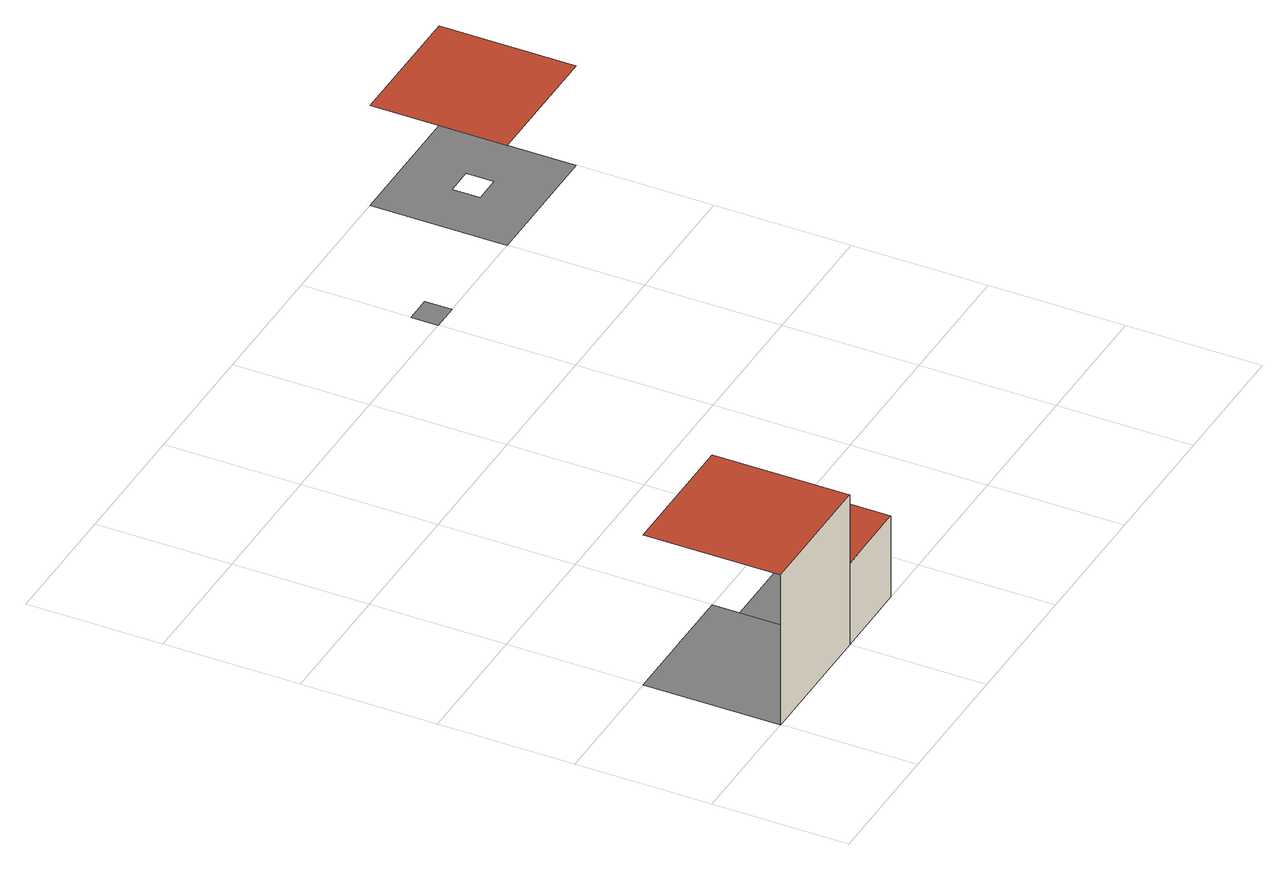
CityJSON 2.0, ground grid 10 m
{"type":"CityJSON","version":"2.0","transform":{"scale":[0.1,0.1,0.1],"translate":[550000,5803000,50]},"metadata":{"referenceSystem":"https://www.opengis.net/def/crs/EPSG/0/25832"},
"CityObjects":{
"building1":{"type":"Building","attributes":{"Gemeindeschluessel":"00000000","function":"31001_1000"},"children":["building1-1","building1-2"]},
"building1-1":{"type":"BuildingPart","attributes":{"DachtypName":"PolyFlatRoof","function":"31001_1000","roofType":"1000","measuredHeight":12},"parents":["building1"],"geometry":[{"type":"MultiSurface","lod":"2","boundaries":[[[0,1,2,3]],[[4,5,6,7]],[[2,4,7,3]]],"semantics":{"surfaces":[{"type":"GroundSurface"},{"type":"RoofSurface"},{"type":"WallSurface"}],"values":[0,1,2]}}]},
"building1-2":{"type":"BuildingPart","attributes":{"function":"31001_2000","measuredHeight":6.5},"parents":["building1"],"geometry":[{"type":"MultiSurface","lod":"2","boundaries":[[[8,9,10,2]],[[11,12,13,14]],[[10,11,14,2]]],"semantics":{"surfaces":[{"type":"GroundSurface"},{"type":"RoofSurface"},{"type":"WallSurface"}],"values":[0,1,2]}}]},
"building2":{"type":"Building","attributes":{"function":"31001_1010","measuredHeight":8},"geometry":[{"type":"MultiSurface","lod":"2","boundaries":[[[15,16,17,18]],[[19,20,21,22],[23,24,25,26]],[[27,28,29,30]]],"semantics":{"surfaces":[{"type":"GroundSurface"},{"type":"RoofSurface"}],"values":[0,0,1]}}]}
},
"vertices":[
[0,100,0],[100,100,0],[100,0,0],[0,0,0],[100,0,120],[100,100,120],[0,100,120],[0,0,120],
[100,80,0],[160,80,0],[160,0,0],[160,0,65],[160,80,65],[100,80,65],[100,0,65],
[300,420,0],[320,420,0],[320,400,0],[300,400,0],[400,500,0],[500,500,0],[500,400,0],[400,400,0],[460,440,0],[460,460,0],[440,460,0],[440,440,0],[500,400,80],[500,500,80],[400,500,80],[400,400,80]
]}
